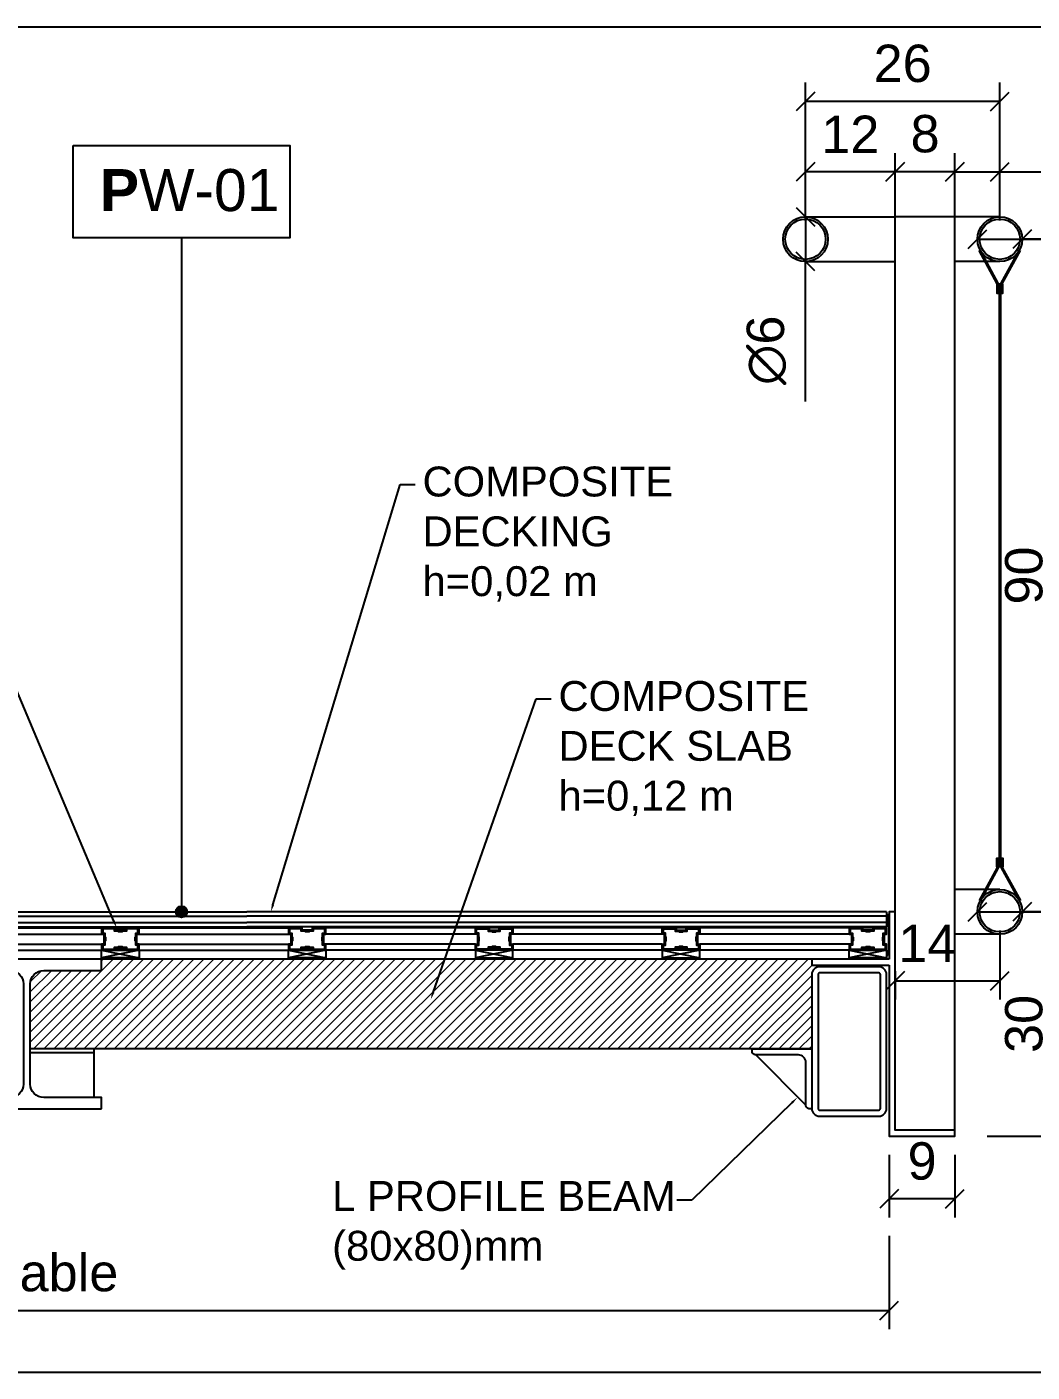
# Model space of a CAD drawing. Header units: metres. Extents: x -325 to 301, y -147 to 149.
# Drawn here: x 293.049 to 294.394, y 130.052 to 131.852 of the extents above; entities that cross this region are included whole.
import ezdxf
from ezdxf import colors
from ezdxf.entities.mleader import LeaderData, LeaderLine
from ezdxf.math import Vec2, Vec3

# ---------------------------------------------------------------- set-up
doc = ezdxf.new("R2010")
doc.units = ezdxf.units.M
doc.linetypes.add('DASHED2', pattern=[0.375, 0.25, -0.125])
doc.layers.get('Defpoints').update_dxf_attribs({"lineweight": 13})
doc.layers.add('-aux', color=50, linetype='Continuous', plot=False)
for name, color, linetype, true_color in [('0-TX-1_25', 7, 'Continuous', 0x3f4f7f), ('0_sombreado', 7, 'Continuous', 0x999999), ('S_FLOOR', 7, 'Continuous', 0x666666)]:
    doc.layers.add(name, color=color, linetype=linetype, true_color=true_color)
doc.layers.add('3-TR Formigó', color=252, linetype='Continuous', lineweight=0)
for name, color, linetype in [('A-KEYPLAN_HATCH', 7, 'Continuous'), ('A-PROYECTION', 8, 'Continuous'), ('A_TEXT_2', 7, 'Continuous'), ('det', 1, 'Continuous'), ('det-aux', 8, 'Continuous'), ('S-Plates', 252, 'Continuous'), ('S-SLAB', 7, 'Continuous'), ('S-STELL BEAMS', 7, 'Continuous')]:
    doc.layers.add(name, color=color, linetype=linetype)
doc.styles.get("Standard").update_dxf_attribs({"font": 'arial.ttf'})
doc.dimstyles.new('ISO-25', dxfattribs={"dimtxt": 0.1, "dimasz": 0.1, "dimexe": 0.1, "dimexo": 0.1, "dimgap": 0.1, "dimtad": 1, "dimdec": 0, "dimlfac": 100, "dimzin": 9, "dimtxsty": 'Standard', "dimblk": 'OBLIQUE', "dimcen": 0.1, "dimadec": 0, "dimazin": 0, "dimtfac": 1, "dimtdec": 0, "dimtmove": 0, "dimatfit": 3, "dimldrblk": 'OBLIQUE', "dimfxl": 1, "dimarcsym": 0})

# ---------------------------------------------------------------- blocks, each defined once
blk = doc.blocks.new('hatch keyplan 2')
at = {"layer": 'A-KEYPLAN_HATCH'}
blk.add_lwpolyline([(0, 0.005477), (0.012875, 0.005477), (0.012875, 0), (0, 0)], close=True, dxfattribs=at)
blk = doc.blocks.new('hatch keyplan')
at = {"layer": 'A-KEYPLAN_HATCH'}
blk.add_blockref('hatch keyplan 2', (1.43058, 0.852147), dxfattribs=at)
blk = doc.blocks.new('PW01')
at = {"layer": 'A-KEYPLAN_HATCH', "xscale": 0.7124947396918078, "yscale": 0.7124947396918078, "zscale": 0.7124947396918078}
blk.add_blockref('hatch keyplan', (-1.019281, -0.60715), dxfattribs=at)
at = {"layer": 'A_TEXT_2', "insert": (-0.000568, 0.002909), "char_height": 0.00178124, "attachment_point": 1}
blk.add_mtext_dynamic_manual_height_columns('\\pi0.0017;{\\fArial|b1|i0|c0|p34;P}W-01', width=0.01037529, gutter_width=0.010687, heights=[0], dxfattribs=at)
blk = doc.blocks.new('L80.80.8')
blk.add_lwpolyline([(0, 0), (0, 0.08), (0.003, 0.08, -0.414214), (0.008, 0.075), (0.008, 0.018, 0.414214), (0.018, 0.008), (0.075, 0.008, -0.414214), (0.08, 0.003), (0.08, 0)], format="xyb", close=True)
blk = doc.blocks.new('_Oblique')
at = {"color": 0, "lineweight": -2}
blk.add_line((-0.5, -0.5), (0.5, 0.5), dxfattribs=at)
blk = doc.blocks.new('*D2686')
at = {"layer": '0-TX-1_25', "color": 0, "lineweight": -2, "transparency": 16777216}
for p, q in [((294.3506, 130.6425), (294.3506, 130.5501)), ((294.2106, 130.5881), (294.2106, 130.5501)), ((294.2106, 130.5751), (294.3506, 130.5751))]:
    blk.add_line(p, q, dxfattribs=at)
at = {"layer": 'Defpoints', "color": 0, "transparency": 16777216}
for p in [(294.3506, 130.6675), (294.2106, 130.6131), (294.3506, 130.5751)]:
    blk.add_point(p, dxfattribs=at)
at = {"layer": '0-TX-1_25', "color": 0, "lineweight": -2, "transparency": 16777216, "xscale": 0.025, "yscale": 0.025, "zscale": 0.025, "rotation": 180}
blk.add_blockref('_Oblique', (294.2106, 130.5751), dxfattribs=at)
at = {"layer": '0-TX-1_25', "color": 0, "lineweight": -2, "transparency": 16777216, "xscale": 0.025, "yscale": 0.025, "zscale": 0.025}
blk.add_blockref('_Oblique', (294.3506, 130.5751), dxfattribs=at)
at = {"layer": '0-TX-1_25', "color": 0, "transparency": 16777216, "insert": (294.2536, 130.6252), "char_height": 0.05, "attachment_point": 5}
blk.add_mtext('14', dxfattribs=at)
blk = doc.blocks.new('*D2690')
at = {"layer": '0-TX-1_25', "color": 0, "lineweight": -2, "transparency": 16777216}
for p, q in [((294.3756, 131.5675), (294.4585, 131.5675)), ((294.4335, 131.5675), (294.4335, 130.6675)), ((294.3756, 130.6675), (294.4585, 130.6675))]:
    blk.add_line(p, q, dxfattribs=at)
at = {"layer": 'Defpoints', "color": 0, "transparency": 16777216}
for p in [(294.3506, 131.5675), (294.3506, 130.6675), (294.4335, 130.6675)]:
    blk.add_point(p, dxfattribs=at)
at = {"layer": '0-TX-1_25', "color": 0, "lineweight": -2, "transparency": 16777216, "xscale": 0.025, "yscale": 0.025, "zscale": 0.025}
for p, rotation in [((294.4335, 131.5675), 90), ((294.4335, 130.6675), 270)]:
    blk.add_blockref('_Oblique', p, dxfattribs=dict(at, rotation=rotation))
at = {"layer": '0-TX-1_25', "color": 0, "transparency": 16777216, "insert": (294.3829, 131.1175), "char_height": 0.05, "attachment_point": 5, "rotation": 90}
blk.add_mtext('90', dxfattribs=at)
blk = doc.blocks.new('*D2691')
at = {"layer": '0-TX-1_25', "color": 0, "lineweight": -2, "transparency": 16777216}
for p, q in [((294.3756, 130.6675), (294.4585, 130.6675)), ((294.4335, 130.6675), (294.4335, 130.3675)), ((294.3335, 130.3675), (294.4585, 130.3675))]:
    blk.add_line(p, q, dxfattribs=at)
at = {"layer": 'Defpoints', "color": 0, "transparency": 16777216}
for p in [(294.3506, 130.6675), (294.2906, 130.3675), (294.4335, 130.3675)]:
    blk.add_point(p, dxfattribs=at)
at = {"layer": '0-TX-1_25', "color": 0, "lineweight": -2, "transparency": 16777216, "xscale": 0.025, "yscale": 0.025, "zscale": 0.025}
for p, rotation in [((294.4335, 130.6675), 90), ((294.4335, 130.3675), 270)]:
    blk.add_blockref('_Oblique', p, dxfattribs=dict(at, rotation=rotation))
at = {"layer": '0-TX-1_25', "color": 0, "transparency": 16777216, "insert": (294.3829, 130.5175), "char_height": 0.05, "attachment_point": 5, "rotation": 90}
blk.add_mtext('30', dxfattribs=at)
blk = doc.blocks.new('*D2692')
at = {"layer": '0-TX-1_25', "color": 0, "lineweight": -2, "transparency": 16777216}
for p, q in [((294.2906, 131.5925), (294.2906, 131.6828)), ((294.3506, 131.5925), (294.3506, 131.6828)), ((294.2906, 131.6578), (294.3506, 131.6578)), ((294.3506, 131.6578), (294.5067, 131.6578))]:
    blk.add_line(p, q, dxfattribs=at)
at = {"layer": 'Defpoints', "color": 0, "transparency": 16777216}
for p in [(294.2906, 131.6578), (294.2906, 131.5675), (294.3506, 131.5675)]:
    blk.add_point(p, dxfattribs=at)
at = {"layer": '0-TX-1_25', "color": 0, "lineweight": -2, "transparency": 16777216, "xscale": 0.025, "yscale": 0.025, "zscale": 0.025, "rotation": 180}
blk.add_blockref('_Oblique', (294.2906, 131.6578), dxfattribs=at)
at = {"layer": '0-TX-1_25', "color": 0, "lineweight": -2, "transparency": 16777216, "xscale": 0.025, "yscale": 0.025, "zscale": 0.025}
blk.add_blockref('_Oblique', (294.3506, 131.6578), dxfattribs=at)
at = {"layer": '0-TX-1_25', "color": 0, "transparency": 16777216, "insert": (294.4652, 131.7084), "char_height": 0.05, "attachment_point": 5}
blk.add_mtext('6', dxfattribs=at)
blk = doc.blocks.new('*D2693')
at = {"layer": '0-TX-1_25', "color": 0, "lineweight": -2, "transparency": 16777216}
for p, q in [((294.2026, 130.3425), (294.2026, 130.2583)), ((294.2906, 130.3425), (294.2906, 130.2583)), ((294.2906, 130.2833), (294.2026, 130.2833))]:
    blk.add_line(p, q, dxfattribs=at)
at = {"layer": 'Defpoints', "color": 0, "transparency": 16777216}
for p in [(294.2026, 130.3675), (294.2906, 130.3675), (294.2026, 130.2833)]:
    blk.add_point(p, dxfattribs=at)
at = {"layer": '0-TX-1_25', "color": 0, "lineweight": -2, "transparency": 16777216, "xscale": 0.025, "yscale": 0.025, "zscale": 0.025, "rotation": 180}
blk.add_blockref('_Oblique', (294.2026, 130.2833), dxfattribs=at)
at = {"layer": '0-TX-1_25', "color": 0, "lineweight": -2, "transparency": 16777216, "xscale": 0.025, "yscale": 0.025, "zscale": 0.025}
blk.add_blockref('_Oblique', (294.2906, 130.2833), dxfattribs=at)
at = {"layer": '0-TX-1_25', "color": 0, "transparency": 16777216, "insert": (294.2466, 130.3338), "char_height": 0.05, "attachment_point": 5}
blk.add_mtext('9', dxfattribs=at)
blk = doc.blocks.new('*D2694')
at = {"layer": '0-TX-1_25', "color": 0, "lineweight": -2, "transparency": 16777216}
for p, q in [((294.2106, 131.5925), (294.2106, 131.6828)), ((294.2906, 131.5925), (294.2906, 131.6828)), ((294.2906, 131.6578), (294.2106, 131.6578))]:
    blk.add_line(p, q, dxfattribs=at)
at = {"layer": 'Defpoints', "color": 0, "transparency": 16777216}
for p in [(294.2106, 131.6578), (294.2106, 131.5675), (294.2906, 131.5675)]:
    blk.add_point(p, dxfattribs=at)
at = {"layer": '0-TX-1_25', "color": 0, "lineweight": -2, "transparency": 16777216, "xscale": 0.025, "yscale": 0.025, "zscale": 0.025, "rotation": 180}
blk.add_blockref('_Oblique', (294.2106, 131.6578), dxfattribs=at)
at = {"layer": '0-TX-1_25', "color": 0, "lineweight": -2, "transparency": 16777216, "xscale": 0.025, "yscale": 0.025, "zscale": 0.025}
blk.add_blockref('_Oblique', (294.2906, 131.6578), dxfattribs=at)
at = {"layer": '0-TX-1_25', "color": 0, "transparency": 16777216, "insert": (294.2506, 131.7084), "char_height": 0.05, "attachment_point": 5}
blk.add_mtext('8', dxfattribs=at)
blk = doc.blocks.new('*D2695')
at = {"layer": '0-TX-1_25', "color": 0, "lineweight": -2, "transparency": 16777216}
for p, q in [((294.0906, 131.5925), (294.0906, 131.6828)), ((294.2106, 131.5925), (294.2106, 131.6828)), ((294.2106, 131.6578), (294.0906, 131.6578))]:
    blk.add_line(p, q, dxfattribs=at)
at = {"layer": 'Defpoints', "color": 0, "transparency": 16777216}
for p in [(294.0906, 131.6578), (294.0906, 131.5675), (294.2106, 131.5675)]:
    blk.add_point(p, dxfattribs=at)
at = {"layer": '0-TX-1_25', "color": 0, "lineweight": -2, "transparency": 16777216, "xscale": 0.025, "yscale": 0.025, "zscale": 0.025, "rotation": 180}
blk.add_blockref('_Oblique', (294.0906, 131.6578), dxfattribs=at)
at = {"layer": '0-TX-1_25', "color": 0, "lineweight": -2, "transparency": 16777216, "xscale": 0.025, "yscale": 0.025, "zscale": 0.025}
blk.add_blockref('_Oblique', (294.2106, 131.6578), dxfattribs=at)
at = {"layer": '0-TX-1_25', "color": 0, "transparency": 16777216, "insert": (294.1506, 131.7079), "char_height": 0.05, "attachment_point": 5}
blk.add_mtext('12', dxfattribs=at)
blk = doc.blocks.new('*D2696')
at = {"layer": '0-TX-1_25', "color": 0, "lineweight": -2, "transparency": 16777216}
for p, q in [((294.0906, 131.652), (294.0906, 131.777)), ((294.3506, 131.652), (294.3506, 131.777)), ((294.3506, 131.752), (294.0906, 131.752))]:
    blk.add_line(p, q, dxfattribs=at)
at = {"layer": 'Defpoints', "color": 0, "transparency": 16777216}
for p in [(294.0906, 131.752), (294.0906, 131.5675), (294.3506, 131.5675)]:
    blk.add_point(p, dxfattribs=at)
at = {"layer": '0-TX-1_25', "color": 0, "lineweight": -2, "transparency": 16777216, "xscale": 0.025, "yscale": 0.025, "zscale": 0.025, "rotation": 180}
blk.add_blockref('_Oblique', (294.0906, 131.752), dxfattribs=at)
at = {"layer": '0-TX-1_25', "color": 0, "lineweight": -2, "transparency": 16777216, "xscale": 0.025, "yscale": 0.025, "zscale": 0.025}
blk.add_blockref('_Oblique', (294.3506, 131.752), dxfattribs=at)
at = {"layer": '0-TX-1_25', "color": 0, "transparency": 16777216, "insert": (294.2206, 131.8025), "char_height": 0.05, "attachment_point": 5}
blk.add_mtext('26', dxfattribs=at)
blk = doc.blocks.new('*D2697')
at = {"layer": '0-TX-1_25', "color": 0, "lineweight": -2, "transparency": 16777216}
for p in [(294.0906, 131.5975), (294.0906, 131.3503)]:
    blk.add_line(p, (294.0906, 131.5375), dxfattribs=at)
at = {"layer": 'Defpoints', "color": 0, "transparency": 16777216}
for p in [(294.0906, 131.5975), (294.0906, 131.5375)]:
    blk.add_point(p, dxfattribs=at)
at = {"layer": '0-TX-1_25', "color": 0, "lineweight": -2, "transparency": 16777216, "xscale": 0.025, "yscale": 0.025, "zscale": 0.025}
for p, rotation in [((294.0906, 131.5975), 270), ((294.0906, 131.5375), 90)]:
    blk.add_blockref('_Oblique', p, dxfattribs=dict(at, rotation=rotation))
at = {"layer": '0-TX-1_25', "color": 0, "transparency": 16777216, "insert": (294.0386, 131.4189), "char_height": 0.05, "attachment_point": 5, "rotation": 90}
blk.add_mtext('∅6', dxfattribs=at)
blk = doc.blocks.new('*D2698')
at = {"layer": '0-TX-1_25', "color": 0, "lineweight": -2, "transparency": 16777216}
for p in [(294.3206, 130.6675), (294.5913, 130.6675)]:
    blk.add_line(p, (294.3806, 130.6675), dxfattribs=at)
at = {"layer": 'Defpoints', "color": 0, "transparency": 16777216}
for p in [(294.3206, 130.6675), (294.3806, 130.6675)]:
    blk.add_point(p, dxfattribs=at)
at = {"layer": '0-TX-1_25', "color": 0, "lineweight": -2, "transparency": 16777216, "xscale": 0.025, "yscale": 0.025, "zscale": 0.025}
blk.add_blockref('_Oblique', (294.3206, 130.6675), dxfattribs=at)
at = {"layer": '0-TX-1_25', "color": 0, "lineweight": -2, "transparency": 16777216, "xscale": 0.025, "yscale": 0.025, "zscale": 0.025, "rotation": 180}
blk.add_blockref('_Oblique', (294.3806, 130.6675), dxfattribs=at)
at = {"layer": '0-TX-1_25', "color": 0, "transparency": 16777216, "insert": (294.5227, 130.7194), "char_height": 0.05, "attachment_point": 5}
blk.add_mtext('∅6', dxfattribs=at)
blk = doc.blocks.new('*D2699')
at = {"layer": '0-TX-1_25', "color": 0, "lineweight": -2, "transparency": 16777216}
for p in [(294.3206, 131.5675), (294.5913, 131.5675)]:
    blk.add_line(p, (294.3806, 131.5675), dxfattribs=at)
at = {"layer": 'Defpoints', "color": 0, "transparency": 16777216}
for p in [(294.3206, 131.5675), (294.3806, 131.5675)]:
    blk.add_point(p, dxfattribs=at)
at = {"layer": '0-TX-1_25', "color": 0, "lineweight": -2, "transparency": 16777216, "xscale": 0.025, "yscale": 0.025, "zscale": 0.025}
blk.add_blockref('_Oblique', (294.3206, 131.5675), dxfattribs=at)
at = {"layer": '0-TX-1_25', "color": 0, "lineweight": -2, "transparency": 16777216, "xscale": 0.025, "yscale": 0.025, "zscale": 0.025, "rotation": 180}
blk.add_blockref('_Oblique', (294.3806, 131.5675), dxfattribs=at)
at = {"layer": '0-TX-1_25', "color": 0, "transparency": 16777216, "insert": (294.5227, 131.6194), "char_height": 0.05, "attachment_point": 5}
blk.add_mtext('∅6', dxfattribs=at)
blk = doc.blocks.new('*D2700')
at = {"layer": '0-TX-1_25', "color": 0, "lineweight": -2, "transparency": 16777216}
for p, q in [((291.8957, 130.234), (291.8957, 130.109)), ((294.2026, 130.234), (294.2026, 130.109)), ((291.8957, 130.134), (294.2026, 130.134))]:
    blk.add_line(p, q, dxfattribs=at)
at = {"layer": 'Defpoints', "color": 0, "transparency": 16777216}
for p in [(291.8957, 130.3675), (294.2026, 130.3675), (294.2026, 130.134)]:
    blk.add_point(p, dxfattribs=at)
at = {"layer": '0-TX-1_25', "color": 0, "lineweight": -2, "transparency": 16777216, "xscale": 0.025, "yscale": 0.025, "zscale": 0.025, "rotation": 180}
blk.add_blockref('_Oblique', (291.8957, 130.134), dxfattribs=at)
at = {"layer": '0-TX-1_25', "color": 0, "lineweight": -2, "transparency": 16777216, "xscale": 0.025, "yscale": 0.025, "zscale": 0.025}
blk.add_blockref('_Oblique', (294.2026, 130.134), dxfattribs=at)
at = {"layer": '0-TX-1_25', "color": 0, "transparency": 16777216, "insert": (293.0491, 130.1844), "char_height": 0.05, "attachment_point": 5}
blk.add_mtext('variable', dxfattribs=at)
blk = doc.blocks.new('POINT')
at = {"layer": '0-TX-1_25'}
h = blk.add_hatch(dxfattribs=at)
h.set_pattern_fill('ANGLE', color=256)
h.set_pattern_definition([(0, (-83.747, -12.726), (0, 6.985), [5.08, -1.905]), (90, (-83.747, -12.726), (-6.985, 4e-16), [5.08, -1.905])])
edge = h.paths.add_edge_path()
edge.add_arc((0, 0), 0.0075, 0, 360)
h = blk.add_hatch(color=256, dxfattribs=at)
h.dxf.hatch_style = 1
edge = h.paths.add_edge_path()
edge.add_arc((0, 0), 0.0075, 0, 360)
blk.add_circle((0, 0), 0.0075, dxfattribs=at)

msp = doc.modelspace()

# ---------------------------------------------------------------- hatches: boundary and pattern name
at = {"layer": '0_sombreado'}
h = msp.add_hatch(color=256, dxfattribs=at)
h.dxf.hatch_style = 1
h.paths.add_polyline_path([(293.1491, 130.646), (293.1491, 130.6376), (293.1521, 130.6376), (293.1521, 130.6243), (293.1491, 130.6243), (293.1491, 130.616), (293.1675, 130.616), (293.1675, 130.619), (293.1808, 130.619), (293.1808, 130.616), (293.1991, 130.616), (293.1991, 130.6243), (293.1961, 130.6243), (293.1961, 130.6376), (293.1991, 130.6376), (293.1991, 130.646), (293.1808, 130.646), (293.1808, 130.643), (293.1675, 130.643), (293.1675, 130.646)])
h.paths.add_polyline_path([(293.1535, 130.6285), (293.1535, 130.6229), (293.1505, 130.6229), (293.1505, 130.6174), (293.1661, 130.6174), (293.1661, 130.6204), (293.1716, 130.6204), (293.1716, 130.6211), (293.1766, 130.6211), (293.1766, 130.6204), (293.1822, 130.6204), (293.1822, 130.6174), (293.1977, 130.6174), (293.1977, 130.6229), (293.1947, 130.6229), (293.1947, 130.6285), (293.194, 130.6285), (293.194, 130.6335), (293.1947, 130.6335), (293.1947, 130.639), (293.1977, 130.639), (293.1977, 130.6446), (293.1822, 130.6446), (293.1822, 130.6416), (293.1766, 130.6416), (293.1766, 130.6409), (293.1716, 130.6409), (293.1716, 130.6416), (293.1661, 130.6416), (293.1661, 130.6446), (293.1505, 130.6446), (293.1505, 130.639), (293.1535, 130.639), (293.1535, 130.6335), (293.1542, 130.6335), (293.1542, 130.6285)], flags=16)
h = msp.add_hatch(color=256, dxfattribs=at)
h.dxf.hatch_style = 1
h.paths.add_polyline_path([(293.3991, 130.646), (293.3991, 130.6376), (293.4021, 130.6376), (293.4021, 130.6243), (293.3991, 130.6243), (293.3991, 130.616), (293.4175, 130.616), (293.4175, 130.619), (293.4308, 130.619), (293.4308, 130.616), (293.4491, 130.616), (293.4491, 130.6243), (293.4461, 130.6243), (293.4461, 130.6376), (293.4491, 130.6376), (293.4491, 130.646), (293.4308, 130.646), (293.4308, 130.643), (293.4175, 130.643), (293.4175, 130.646)])
h.paths.add_polyline_path([(293.4035, 130.6285), (293.4035, 130.6229), (293.4005, 130.6229), (293.4005, 130.6174), (293.4161, 130.6174), (293.4161, 130.6204), (293.4216, 130.6204), (293.4216, 130.6211), (293.4266, 130.6211), (293.4266, 130.6204), (293.4322, 130.6204), (293.4322, 130.6174), (293.4477, 130.6174), (293.4477, 130.6229), (293.4447, 130.6229), (293.4447, 130.6285), (293.444, 130.6285), (293.444, 130.6335), (293.4447, 130.6335), (293.4447, 130.639), (293.4477, 130.639), (293.4477, 130.6446), (293.4322, 130.6446), (293.4322, 130.6416), (293.4266, 130.6416), (293.4266, 130.6409), (293.4216, 130.6409), (293.4216, 130.6416), (293.4161, 130.6416), (293.4161, 130.6446), (293.4005, 130.6446), (293.4005, 130.639), (293.4035, 130.639), (293.4035, 130.6335), (293.4042, 130.6335), (293.4042, 130.6285)], flags=16)
h = msp.add_hatch(color=256, dxfattribs=at)
h.dxf.hatch_style = 1
h.paths.add_polyline_path([(293.6991, 130.646), (293.6991, 130.6376), (293.6961, 130.6376), (293.6961, 130.6243), (293.6991, 130.6243), (293.6991, 130.616), (293.6808, 130.616), (293.6808, 130.619), (293.6675, 130.619), (293.6675, 130.616), (293.6491, 130.616), (293.6491, 130.6243), (293.6521, 130.6243), (293.6521, 130.6376), (293.6491, 130.6376), (293.6491, 130.646), (293.6675, 130.646), (293.6675, 130.643), (293.6808, 130.643), (293.6808, 130.646)])
h.paths.add_polyline_path([(293.6947, 130.6285), (293.6947, 130.6229), (293.6977, 130.6229), (293.6977, 130.6174), (293.6822, 130.6174), (293.6822, 130.6204), (293.6766, 130.6204), (293.6766, 130.6211), (293.6716, 130.6211), (293.6716, 130.6204), (293.6661, 130.6204), (293.6661, 130.6174), (293.6505, 130.6174), (293.6505, 130.6229), (293.6535, 130.6229), (293.6535, 130.6285), (293.6542, 130.6285), (293.6542, 130.6335), (293.6535, 130.6335), (293.6535, 130.639), (293.6505, 130.639), (293.6505, 130.6446), (293.6661, 130.6446), (293.6661, 130.6416), (293.6716, 130.6416), (293.6716, 130.6409), (293.6766, 130.6409), (293.6766, 130.6416), (293.6822, 130.6416), (293.6822, 130.6446), (293.6977, 130.6446), (293.6977, 130.639), (293.6947, 130.639), (293.6947, 130.6335), (293.694, 130.6335), (293.694, 130.6285)], flags=16)
h = msp.add_hatch(color=256, dxfattribs=at)
h.dxf.hatch_style = 1
h.paths.add_polyline_path([(293.9491, 130.646), (293.9491, 130.6376), (293.9461, 130.6376), (293.9461, 130.6243), (293.9491, 130.6243), (293.9491, 130.616), (293.9308, 130.616), (293.9308, 130.619), (293.9175, 130.619), (293.9175, 130.616), (293.8991, 130.616), (293.8991, 130.6243), (293.9021, 130.6243), (293.9021, 130.6376), (293.8991, 130.6376), (293.8991, 130.646), (293.9175, 130.646), (293.9175, 130.643), (293.9308, 130.643), (293.9308, 130.646)])
h.paths.add_polyline_path([(293.9447, 130.6285), (293.9447, 130.6229), (293.9477, 130.6229), (293.9477, 130.6174), (293.9322, 130.6174), (293.9322, 130.6204), (293.9266, 130.6204), (293.9266, 130.6211), (293.9216, 130.6211), (293.9216, 130.6204), (293.9161, 130.6204), (293.9161, 130.6174), (293.9005, 130.6174), (293.9005, 130.6229), (293.9035, 130.6229), (293.9035, 130.6285), (293.9042, 130.6285), (293.9042, 130.6335), (293.9035, 130.6335), (293.9035, 130.639), (293.9005, 130.639), (293.9005, 130.6446), (293.9161, 130.6446), (293.9161, 130.6416), (293.9216, 130.6416), (293.9216, 130.6409), (293.9266, 130.6409), (293.9266, 130.6416), (293.9322, 130.6416), (293.9322, 130.6446), (293.9477, 130.6446), (293.9477, 130.639), (293.9447, 130.639), (293.9447, 130.6335), (293.944, 130.6335), (293.944, 130.6285)], flags=16)
h = msp.add_hatch(color=256, dxfattribs=at)
h.dxf.hatch_style = 1
h.paths.add_polyline_path([(294.1491, 130.646), (294.1491, 130.6376), (294.1521, 130.6376), (294.1521, 130.6243), (294.1491, 130.6243), (294.1491, 130.616), (294.1675, 130.616), (294.1675, 130.619), (294.1808, 130.619), (294.1808, 130.616), (294.1991, 130.616), (294.1991, 130.6243), (294.1961, 130.6243), (294.1961, 130.6376), (294.1991, 130.6376), (294.1991, 130.646), (294.1808, 130.646), (294.1808, 130.643), (294.1675, 130.643), (294.1675, 130.646)])
h.paths.add_polyline_path([(294.1535, 130.6285), (294.1535, 130.6229), (294.1505, 130.6229), (294.1505, 130.6174), (294.1661, 130.6174), (294.1661, 130.6204), (294.1716, 130.6204), (294.1716, 130.6211), (294.1766, 130.6211), (294.1766, 130.6204), (294.1822, 130.6204), (294.1822, 130.6174), (294.1977, 130.6174), (294.1977, 130.6229), (294.1947, 130.6229), (294.1947, 130.6285), (294.194, 130.6285), (294.194, 130.6335), (294.1947, 130.6335), (294.1947, 130.639), (294.1977, 130.639), (294.1977, 130.6446), (294.1822, 130.6446), (294.1822, 130.6416), (294.1766, 130.6416), (294.1766, 130.6409), (294.1716, 130.6409), (294.1716, 130.6416), (294.1661, 130.6416), (294.1661, 130.6446), (294.1505, 130.6446), (294.1505, 130.639), (294.1535, 130.639), (294.1535, 130.6335), (294.1542, 130.6335), (294.1542, 130.6285)], flags=16)
at = {"layer": '3-TR Formigó'}
h = msp.add_hatch(dxfattribs=at)
h.set_pattern_fill('ANSI31', color=256, scale=0.003, style=0)
edge = h.paths.add_edge_path()
edge.add_line((293.0536, 130.571), (293.0536, 130.484))
edge.add_line((293.0536, 130.484), (294.0991, 130.484))
edge.add_line((294.0991, 130.484), (294.0991, 130.604))
edge.add_line((294.0991, 130.604), (293.1491, 130.604))
edge.add_line((293.1491, 130.604), (293.1491, 130.589))
edge.add_line((293.1491, 130.589), (293.0716, 130.589))
edge.add_arc((293.0716, 130.571), 0.018, 90, 180)
at = {"layer": 'det-aux'}
for points in [[(294.3546, 131.5075), (294.3466, 131.5075), (294.3466, 131.4955), (294.3546, 131.4955)], [(294.3546, 130.7275), (294.3466, 130.7275), (294.3466, 130.7395), (294.3546, 130.7395)]]:
    msp.add_hatch(color=256, dxfattribs=at).paths.add_polyline_path(points)

# ---------------------------------------------------------------- linework, layer by layer
at = {"layer": '-aux'}
for points in [[(291.6241, 130.0516), (291.6241, 131.8516), (294.6241, 131.8516), (294.6241, 130.0516)], [(291.6241, 130.0516), (294.6241, 130.0516)]]:
    msp.add_lwpolyline(points, dxfattribs=at)
msp.add_lwpolyline([(294.1941, 130.6475), (294.1941, 130.646), (294.1541, 130.646), (294.1541, 130.6475)], close=True)
at = {"layer": '0-TX-1_25'}
msp.add_lwpolyline([(293.2559, 131.5695), (293.2559, 130.6675)], dxfattribs=at)
at = {"layer": 'A-PROYECTION'}
for points in [[(293.1491, 130.616), (293.1991, 130.616), (293.1991, 130.606), (293.1491, 130.606)], [(293.3991, 130.616), (293.4491, 130.616), (293.4491, 130.606), (293.3991, 130.606)], [(293.6991, 130.616), (293.6491, 130.616), (293.6491, 130.606), (293.6991, 130.606)], [(293.9491, 130.616), (293.8991, 130.616), (293.8991, 130.606), (293.9491, 130.606)], [(294.1491, 130.616), (294.1991, 130.616), (294.1991, 130.606), (294.1491, 130.606)]]:
    msp.add_lwpolyline(points, close=True, dxfattribs=at)
for points in [[(293.1491, 130.616), (293.1991, 130.606)], [(293.1991, 130.616), (293.1491, 130.606)], [(293.3991, 130.616), (293.4491, 130.606)], [(293.4491, 130.616), (293.3991, 130.606)], [(293.6991, 130.616), (293.6491, 130.606)], [(293.6491, 130.616), (293.6991, 130.606)], [(293.9491, 130.616), (293.8991, 130.606)], [(293.8991, 130.616), (293.9491, 130.606)], [(294.1491, 130.616), (294.1991, 130.606)], [(294.1991, 130.616), (294.1491, 130.606)]]:
    msp.add_lwpolyline(points, dxfattribs=at)
at = {"layer": 'det'}
for points in [[(294.2026, 130.596), (294.2026, 130.3675), (294.2906, 130.3675), (294.2906, 130.3755), (294.2106, 130.3755), (294.2106, 130.6675), (294.2026, 130.6675), (294.2026, 130.604)], [(294.2026, 130.604), (294.0991, 130.604), (294.0991, 130.596), (294.0991, 130.596), (294.2026, 130.596)]]:
    msp.add_lwpolyline(points, dxfattribs=at)
for centre, radius in [((294.0906, 131.5675), 0.03), ((294.0906, 131.5675), 0.027), ((294.3506, 131.5675), 0.03), ((294.3506, 131.5675), 0.027), ((294.3506, 130.6675), 0.03), ((294.3506, 130.6675), 0.027)]:
    msp.add_circle(centre, radius, dxfattribs=at)
at = {"layer": 'det-aux'}
for p, q in [((294.0906, 131.5975), (294.2106, 131.5975)), ((294.2106, 130.3755), (294.2106, 131.5975)), ((294.2915, 131.5975), (294.2106, 131.5975)), ((294.2906, 130.3755), (294.2906, 131.5975)), ((294.3506, 131.5975), (294.2915, 131.5975)), ((294.3472, 131.508), (294.3229, 131.5524)), ((294.3485, 131.5087), (294.3243, 131.5531)), ((294.3526, 131.5087), (294.3769, 131.5531)), ((294.3539, 131.508), (294.3782, 131.5524)), ((294.0906, 131.5375), (294.2106, 131.5375)), ((294.3506, 131.5375), (294.2906, 131.5375)), ((294.3498, 131.4955), (294.3498, 130.7395)), ((294.3513, 131.4955), (294.3513, 130.7395)), ((294.3472, 130.727), (294.3229, 130.6826)), ((294.3485, 130.7262), (294.3243, 130.6819)), ((294.3526, 130.7262), (294.3769, 130.6819)), ((294.3539, 130.727), (294.3782, 130.6826)), ((294.3506, 130.6975), (294.2906, 130.6975)), ((294.3506, 130.6375), (294.2906, 130.6375))]:
    msp.add_line(p, q, dxfattribs=at)
for points in [[(294.3546, 131.5075), (294.3466, 131.5075), (294.3466, 131.4955), (294.3546, 131.4955)], [(294.3546, 130.7275), (294.3466, 130.7275), (294.3466, 130.7395), (294.3546, 130.7395)]]:
    msp.add_lwpolyline(points, close=True, dxfattribs=at)
for centre, radius, start, end in [((294.3256, 131.4955), 0.0265, 0, 30), ((294.3756, 131.4955), 0.0265, 150, 180), ((294.3256, 131.4955), 0.025, 0, 30), ((294.3756, 131.4955), 0.025, 150, 180), ((294.3256, 130.7395), 0.025, 330, 360), ((294.3256, 130.7395), 0.0265, 330, 360), ((294.3756, 130.7395), 0.0265, 180, 210), ((294.3756, 130.7395), 0.025, 180, 210)]:
    msp.add_arc(centre, radius, start, end, dxfattribs=at)
at = {"layer": 'S-Plates'}
for points in [[(293.1391, 130.419), (293.1391, 130.484)], [(293.1391, 130.479), (293.0534, 130.479)], [(294.0241, 130.476), (294.0911, 130.409)]]:
    msp.add_lwpolyline(points, dxfattribs=at)
at = {"layer": 'S-SLAB', "linetype": 'DASHED2', "ltscale": 0.01, "const_width": 0.001}
for points in [[(294.2009, 130.665), (294.2009, 130.6088)], [(294.2009, 130.6088), (294.1982, 130.605), (293.3431, 130.605)], [(292.7552, 130.605), (293.3431, 130.605)]]:
    msp.add_lwpolyline(points, dxfattribs=at)
at = {"layer": 'S-SLAB'}
for points in [[(292.4491, 130.646), (293.0931, 130.646)], [(292.6991, 130.646), (293.3991, 130.646)], [(294.1491, 130.646), (293.4491, 130.646)], [(292.9491, 130.6376), (293.1491, 130.6376)], [(293.1991, 130.6376), (293.3991, 130.6376)], [(293.6491, 130.6376), (293.4491, 130.6376)], [(293.8991, 130.6376), (293.6991, 130.6376)], [(294.1491, 130.6376), (293.9491, 130.6376)], [(292.4491, 130.616), (293.0931, 130.616)], [(292.6991, 130.616), (293.3991, 130.616)], [(292.9491, 130.6243), (293.1491, 130.6243)], [(293.1991, 130.6243), (293.3991, 130.6243)], [(293.6491, 130.6243), (293.4491, 130.6243)], [(294.1491, 130.616), (293.4491, 130.616)], [(293.8991, 130.6243), (293.6991, 130.6243)], [(294.1491, 130.6243), (293.9491, 130.6243)], [(293.3431, 130.604), (293.1391, 130.604)], [(294.0991, 130.604), (293.3431, 130.604)], [(293.3431, 130.484), (293.0534, 130.484)], [(294.0991, 130.484), (293.3431, 130.484)]]:
    msp.add_lwpolyline(points, dxfattribs=at)
at = {"layer": 'S-STELL BEAMS'}
for points in [[(293.1491, 130.646), (293.1491, 130.6376), (293.1521, 130.6376), (293.1521, 130.6243), (293.1491, 130.6243), (293.1491, 130.616), (293.1675, 130.616), (293.1675, 130.619), (293.1808, 130.619), (293.1808, 130.616), (293.1991, 130.616), (293.1991, 130.6243), (293.1961, 130.6243), (293.1961, 130.6376), (293.1991, 130.6376), (293.1991, 130.646), (293.1808, 130.646), (293.1808, 130.643), (293.1675, 130.643), (293.1675, 130.646)], [(293.1535, 130.6285), (293.1535, 130.6229), (293.1505, 130.6229), (293.1505, 130.6174), (293.1661, 130.6174), (293.1661, 130.6204), (293.1716, 130.6204), (293.1716, 130.6211), (293.1766, 130.6211), (293.1766, 130.6204), (293.1822, 130.6204), (293.1822, 130.6174), (293.1977, 130.6174), (293.1977, 130.6229), (293.1947, 130.6229), (293.1947, 130.6285), (293.194, 130.6285), (293.194, 130.6335), (293.1947, 130.6335), (293.1947, 130.639), (293.1977, 130.639), (293.1977, 130.6446), (293.1822, 130.6446), (293.1822, 130.6416), (293.1766, 130.6416), (293.1766, 130.6409), (293.1716, 130.6409), (293.1716, 130.6416), (293.1661, 130.6416), (293.1661, 130.6446), (293.1505, 130.6446), (293.1505, 130.639), (293.1535, 130.639), (293.1535, 130.6335), (293.1542, 130.6335), (293.1542, 130.6285)], [(293.3991, 130.646), (293.3991, 130.6376), (293.4021, 130.6376), (293.4021, 130.6243), (293.3991, 130.6243), (293.3991, 130.616), (293.4175, 130.616), (293.4175, 130.619), (293.4308, 130.619), (293.4308, 130.616), (293.4491, 130.616), (293.4491, 130.6243), (293.4461, 130.6243), (293.4461, 130.6376), (293.4491, 130.6376), (293.4491, 130.646), (293.4308, 130.646), (293.4308, 130.643), (293.4175, 130.643), (293.4175, 130.646)], [(293.4035, 130.6285), (293.4035, 130.6229), (293.4005, 130.6229), (293.4005, 130.6174), (293.4161, 130.6174), (293.4161, 130.6204), (293.4216, 130.6204), (293.4216, 130.6211), (293.4266, 130.6211), (293.4266, 130.6204), (293.4322, 130.6204), (293.4322, 130.6174), (293.4477, 130.6174), (293.4477, 130.6229), (293.4447, 130.6229), (293.4447, 130.6285), (293.444, 130.6285), (293.444, 130.6335), (293.4447, 130.6335), (293.4447, 130.639), (293.4477, 130.639), (293.4477, 130.6446), (293.4322, 130.6446), (293.4322, 130.6416), (293.4266, 130.6416), (293.4266, 130.6409), (293.4216, 130.6409), (293.4216, 130.6416), (293.4161, 130.6416), (293.4161, 130.6446), (293.4005, 130.6446), (293.4005, 130.639), (293.4035, 130.639), (293.4035, 130.6335), (293.4042, 130.6335), (293.4042, 130.6285)], [(293.6991, 130.646), (293.6991, 130.6376), (293.6961, 130.6376), (293.6961, 130.6243), (293.6991, 130.6243), (293.6991, 130.616), (293.6808, 130.616), (293.6808, 130.619), (293.6675, 130.619), (293.6675, 130.616), (293.6491, 130.616), (293.6491, 130.6243), (293.6521, 130.6243), (293.6521, 130.6376), (293.6491, 130.6376), (293.6491, 130.646), (293.6675, 130.646), (293.6675, 130.643), (293.6808, 130.643), (293.6808, 130.646)], [(293.6947, 130.6285), (293.6947, 130.6229), (293.6977, 130.6229), (293.6977, 130.6174), (293.6822, 130.6174), (293.6822, 130.6204), (293.6766, 130.6204), (293.6766, 130.6211), (293.6716, 130.6211), (293.6716, 130.6204), (293.6661, 130.6204), (293.6661, 130.6174), (293.6505, 130.6174), (293.6505, 130.6229), (293.6535, 130.6229), (293.6535, 130.6285), (293.6542, 130.6285), (293.6542, 130.6335), (293.6535, 130.6335), (293.6535, 130.639), (293.6505, 130.639), (293.6505, 130.6446), (293.6661, 130.6446), (293.6661, 130.6416), (293.6716, 130.6416), (293.6716, 130.6409), (293.6766, 130.6409), (293.6766, 130.6416), (293.6822, 130.6416), (293.6822, 130.6446), (293.6977, 130.6446), (293.6977, 130.639), (293.6947, 130.639), (293.6947, 130.6335), (293.694, 130.6335), (293.694, 130.6285)], [(293.9491, 130.646), (293.9491, 130.6376), (293.9461, 130.6376), (293.9461, 130.6243), (293.9491, 130.6243), (293.9491, 130.616), (293.9308, 130.616), (293.9308, 130.619), (293.9175, 130.619), (293.9175, 130.616), (293.8991, 130.616), (293.8991, 130.6243), (293.9021, 130.6243), (293.9021, 130.6376), (293.8991, 130.6376), (293.8991, 130.646), (293.9175, 130.646), (293.9175, 130.643), (293.9308, 130.643), (293.9308, 130.646)], [(293.9447, 130.6285), (293.9447, 130.6229), (293.9477, 130.6229), (293.9477, 130.6174), (293.9322, 130.6174), (293.9322, 130.6204), (293.9266, 130.6204), (293.9266, 130.6211), (293.9216, 130.6211), (293.9216, 130.6204), (293.9161, 130.6204), (293.9161, 130.6174), (293.9005, 130.6174), (293.9005, 130.6229), (293.9035, 130.6229), (293.9035, 130.6285), (293.9042, 130.6285), (293.9042, 130.6335), (293.9035, 130.6335), (293.9035, 130.639), (293.9005, 130.639), (293.9005, 130.6446), (293.9161, 130.6446), (293.9161, 130.6416), (293.9216, 130.6416), (293.9216, 130.6409), (293.9266, 130.6409), (293.9266, 130.6416), (293.9322, 130.6416), (293.9322, 130.6446), (293.9477, 130.6446), (293.9477, 130.639), (293.9447, 130.639), (293.9447, 130.6335), (293.944, 130.6335), (293.944, 130.6285)], [(294.1491, 130.646), (294.1491, 130.6376), (294.1521, 130.6376), (294.1521, 130.6243), (294.1491, 130.6243), (294.1491, 130.616), (294.1675, 130.616), (294.1675, 130.619), (294.1808, 130.619), (294.1808, 130.616), (294.1991, 130.616), (294.1991, 130.6243), (294.1961, 130.6243), (294.1961, 130.6376), (294.1991, 130.6376), (294.1991, 130.646), (294.1808, 130.646), (294.1808, 130.643), (294.1675, 130.643), (294.1675, 130.646)], [(294.1535, 130.6285), (294.1535, 130.6229), (294.1505, 130.6229), (294.1505, 130.6174), (294.1661, 130.6174), (294.1661, 130.6204), (294.1716, 130.6204), (294.1716, 130.6211), (294.1766, 130.6211), (294.1766, 130.6204), (294.1822, 130.6204), (294.1822, 130.6174), (294.1977, 130.6174), (294.1977, 130.6229), (294.1947, 130.6229), (294.1947, 130.6285), (294.194, 130.6285), (294.194, 130.6335), (294.1947, 130.6335), (294.1947, 130.639), (294.1977, 130.639), (294.1977, 130.6446), (294.1822, 130.6446), (294.1822, 130.6416), (294.1766, 130.6416), (294.1766, 130.6409), (294.1716, 130.6409), (294.1716, 130.6416), (294.1661, 130.6416), (294.1661, 130.6446), (294.1505, 130.6446), (294.1505, 130.639), (294.1535, 130.639), (294.1535, 130.6335), (294.1542, 130.6335), (294.1542, 130.6285)]]:
    msp.add_lwpolyline(points, close=True, dxfattribs=at)
for points in [[(293.1491, 130.404), (293.1491, 130.419), (293.0716, 130.419, -0.414214), (293.0536, 130.437), (293.0536, 130.571, -0.414214), (293.0716, 130.589), (293.1491, 130.589), (293.1491, 130.604), (292.9491, 130.604), (292.9491, 130.589), (293.0266, 130.589, -0.414214), (293.0446, 130.571), (293.0446, 130.437, -0.414214), (293.0266, 130.419), (292.9491, 130.419), (292.9491, 130.404)], [(294.0991, 130.494), (294.0991, 130.4043, 0.414214), (294.1094, 130.394), (294.1888, 130.394, 0.414214), (294.1991, 130.4043), (294.1991, 130.494), (294.1991, 130.5837, 0.414214), (294.1888, 130.594), (294.1094, 130.594, 0.414214), (294.0991, 130.5837)], [(294.1074, 130.494), (294.1074, 130.4043, 0.414214), (294.1094, 130.4023), (294.1888, 130.4023, 0.414214), (294.1908, 130.4043), (294.1908, 130.494), (294.1908, 130.5837, 0.414214), (294.1888, 130.5857), (294.1094, 130.5857, 0.414214), (294.1074, 130.5837)]]:
    msp.add_lwpolyline(points, format="xyb", close=True, dxfattribs=at)
at = {"layer": 'S_FLOOR'}
for points in [[(291.8991, 130.6675), (292.7552, 130.6675), (293.3431, 130.6675)], [(294.1991, 130.6675), (293.3431, 130.6675)], [(294.1991, 130.6675), (294.1991, 130.6475)], [(291.8991, 130.6616), (292.7552, 130.6616), (293.3431, 130.6616)], [(291.8991, 130.653), (292.7552, 130.653), (293.3431, 130.653)], [(291.8991, 130.6475), (292.7552, 130.6475), (293.3431, 130.6475)], [(294.1991, 130.6616), (293.3431, 130.6616)], [(294.1991, 130.653), (293.3431, 130.653)], [(294.1991, 130.6475), (293.3431, 130.6475)]]:
    msp.add_lwpolyline(points, dxfattribs=at)

# ---------------------------------------------------------------- block references
at = {"layer": '0-TX-1_25', "xscale": 31.57918051409473, "yscale": 31.57918051409473, "zscale": 31.57918051409473}
msp.add_blockref('PW01', (293.111, 131.5695), dxfattribs=at)
at = {"layer": '0-TX-1_25'}
msp.add_blockref('POINT', (293.2559, 130.6675), dxfattribs=at)
at = {"layer": 'S-STELL BEAMS', "rotation": 180}
msp.add_blockref('L80.80.8', (294.0991, 130.484), dxfattribs=at)

# ---------------------------------------------------------------- dimensions: what is measured, and where the dimension line sits
at = {"layer": '0-TX-1_25'}
for base, p1, p2, picture, middle in [((294.0906, 131.752), (294.3506, 131.5675), (294.0906, 131.5675), '*D2696', (294.2206, 131.752)), ((294.0906, 131.6578), (294.2106, 131.5675), (294.0906, 131.5675), '*D2695', (294.1506, 131.6578)), ((294.2106, 131.6578), (294.2906, 131.5675), (294.2106, 131.5675), '*D2694', (294.2506, 131.6578)), ((294.3506, 130.5751), (294.2106, 130.6131), (294.3506, 130.6675), '*D2686', (294.2536, 130.5751))]:
    dim = msp.add_linear_dim(base=base, p1=p1, p2=p2, dimstyle='ISO-25', override={"dimtxt": 0.05, "dimasz": 0.025, "dimexe": 0.025, "dimexo": 0.025, "dimgap": 0.025, "dimblk1": 'Oblique', "dimblk2": 'Oblique', "dimsah": 1, "dimfxl": 0.1, "dimfxlon": 1, "dimarcsym": 1}, dxfattribs=at)
    dim.commit()
    dim.dimension.update_dxf_attribs({"geometry": picture, "text_midpoint": middle, "dimtype": 160})
for base, p1, p2, picture, middle in [((294.2906, 131.6578), (294.3506, 131.5675), (294.2906, 131.5675), '*D2692', (294.4652, 131.6578)), ((294.2026, 130.2833), (294.2906, 130.3675), (294.2026, 130.3675), '*D2693', (294.2466, 130.2833))]:
    dim = msp.add_linear_dim(base=base, p1=p1, p2=p2, angle=180, dimstyle='ISO-25', override={"dimtxt": 0.05, "dimasz": 0.025, "dimexe": 0.025, "dimexo": 0.025, "dimgap": 0.025, "dimblk1": 'Oblique', "dimblk2": 'Oblique', "dimsah": 1, "dimfxl": 0.1, "dimfxlon": 1, "dimarcsym": 1}, dxfattribs=at)
    dim.commit()
    dim.dimension.update_dxf_attribs({"geometry": picture, "text_midpoint": middle, "dimtype": 160})
for p1, p2, picture, middle in [((294.3206, 131.5675), (294.3806, 131.5675), '*D2699', (294.5227, 131.5675)), ((294.3206, 130.6675), (294.3806, 130.6675), '*D2698', (294.5227, 130.6675))]:
    dim = msp.add_diameter_dim_2p(p1=p1, p2=p2, dimstyle='ISO-25', override={"dimtxt": 0.05, "dimasz": 0.025, "dimexe": 0.025, "dimexo": 0.025, "dimgap": 0.025, "dimblk1": 'Oblique', "dimblk2": 'Oblique', "dimsah": 1, "dimfxl": 0.1, "dimfxlon": 1, "dimarcsym": 1}, dxfattribs=at)
    dim.commit()
    dim.dimension.update_dxf_attribs({"geometry": picture, "text_midpoint": middle, "dimtype": 163})
dim = msp.add_diameter_dim_2p(p1=(294.0906, 131.5975), p2=(294.0906, 131.5375), dimstyle='ISO-25', override={"dimtxt": 0.05, "dimasz": 0.025, "dimexe": 0.025, "dimexo": 0.025, "dimgap": 0.025, "dimblk1": 'Oblique', "dimblk2": 'Oblique', "dimsah": 1, "dimfxl": 0.1, "dimfxlon": 1, "dimarcsym": 1}, dxfattribs=at)
dim.commit()
dim.dimension.update_dxf_attribs({"geometry": '*D2697', "text_midpoint": (294.0386, 131.4189)})
for base, p1, p2, picture, middle in [((294.4335, 130.6675), (294.3506, 131.5675), (294.3506, 130.6675), '*D2690', (294.3829, 131.1175)), ((294.4335, 130.3675), (294.3506, 130.6675), (294.2906, 130.3675), '*D2691', (294.3829, 130.5175))]:
    dim = msp.add_linear_dim(base=base, p1=p1, p2=p2, angle=90, dimstyle='ISO-25', override={"dimtxt": 0.05, "dimasz": 0.025, "dimexe": 0.025, "dimexo": 0.025, "dimgap": 0.025, "dimblk1": 'Oblique', "dimblk2": 'Oblique', "dimsah": 1, "dimfxl": 0.1, "dimfxlon": 1, "dimarcsym": 1}, dxfattribs=at)
    dim.commit()
    dim.dimension.update_dxf_attribs({"geometry": picture, "text_midpoint": middle})
dim = msp.add_linear_dim(base=(294.2026, 130.134), p1=(291.8957, 130.3675), p2=(294.2026, 130.3675), text='variable', dimstyle='ISO-25', override={"dimtxt": 0.05, "dimasz": 0.025, "dimexe": 0.025, "dimexo": 0.025, "dimgap": 0.025, "dimblk1": 'Oblique', "dimblk2": 'Oblique', "dimsah": 1, "dimfxl": 0.1, "dimfxlon": 1, "dimarcsym": 1}, dxfattribs=at)
dim.commit()
dim.dimension.update_dxf_attribs({"geometry": '*D2700', "text_midpoint": (293.0491, 130.1844)})

# ---------------------------------------------------------------- leaders
ml = msp.add_multileader_mtext('Standard', dxfattribs=at)
ml.set_content('STEEL BATTEN h=0,03 m', color=256)
ml.set_leader_properties()
ml.build(insert=Vec2(0, 0))
ml.multileader.update_dxf_attribs({"dogleg_length": 0.02, "arrow_head_size": 0.01})
ctx = ml.context
ctx.base_point, ctx.char_height, ctx.arrow_head_size, ctx.landing_gap_size, ctx.plane_origin = Vec3(292.4718, 131.2431), 0.04, 0.01, 0.01, Vec3(293.5858, 130.0091)
notes = []
notes.append((ctx, [(0, (1, 1, 0), (292.9177, 131.2431), (-1, 0), 0.02, [(1, [(293.1692, 130.646)], 0, [])])]))
ctx.mtext.insert, ctx.mtext.width, ctx.mtext.defined_height, ctx.mtext.flow_direction = Vec3(292.4818, 131.267), 0.415894, 0.2837, 5
ml = msp.add_multileader_mtext('Standard', dxfattribs=at)
ml.set_content('COMPOSITE DECKING h=0,02 m', color=256)
ml.set_leader_properties()
ml.build(insert=Vec2(0, 0))
ml.multileader.update_dxf_attribs({"dogleg_length": 0.02, "arrow_head_size": 0.01})
ctx = ml.context
ctx.base_point, ctx.char_height, ctx.arrow_head_size, ctx.landing_gap_size, ctx.plane_origin = Vec3(293.5683, 131.2394), 0.04, 0.01, 0.01, Vec3(293.0076, 130.4057)
notes.append((ctx, [(0, (1, 1, 0), (293.5483, 131.2394), (1, 0), 0.02, [(1, [(293.3754, 130.6675)], 0, [])])]))
ctx.mtext.insert, ctx.mtext.width, ctx.mtext.flow_direction = Vec3(293.5783, 131.2633), 0.407814, 5
ml = msp.add_multileader_mtext('Standard', dxfattribs=at)
ml.set_content('COMPOSITE DECK SLAB\\Ph=0,12 m', color=256)
ml.set_leader_properties()
ml.build(insert=Vec2(0, 0))
ml.multileader.update_dxf_attribs({"dogleg_length": 0.02, "arrow_head_size": 0.01})
ctx = ml.context
ctx.base_point, ctx.char_height, ctx.arrow_head_size, ctx.landing_gap_size, ctx.plane_origin = Vec3(293.7502, 130.9523), 0.04, 0.01, 0.01, Vec3(293.1727, 129.9133)
notes.append((ctx, [(0, (1, 1, 0), (293.7302, 130.9523), (1, 0), 0.02, [(1, [(293.5893, 130.5502)], 0, [])])]))
ctx.mtext.insert, ctx.mtext.width, ctx.mtext.flow_direction = Vec3(293.7602, 130.9763), 0.423274, 5
ml = msp.add_multileader_mtext('Standard', dxfattribs=at)
ml.set_content('L PROFILE BEAM (80x80)mm', color=256)
ml.set_leader_properties()
ml.build(insert=Vec2(0, 0))
ml.multileader.update_dxf_attribs({"dogleg_length": 0.02, "arrow_head_size": 0.01})
ctx = ml.context
ctx.base_point, ctx.char_height, ctx.arrow_head_size, ctx.landing_gap_size, ctx.plane_origin = Vec3(293.4474, 130.2815), 0.04, 0.01, 0.01, Vec3(293.7894, 129.5979)
notes.append((ctx, [(1, (1, 1, 0), (293.9386, 130.2815), (-1, 0), 0.02, [(1, [(294.0796, 130.4189)], 0, [])])]))
ctx.mtext.insert, ctx.mtext.width, ctx.mtext.flow_direction = Vec3(293.4574, 130.3073), 0.547326, 5
for ctx, leaders in notes:
    for number, flags, end, landing, length, lines in leaders:
        leader = LeaderData()
        leader.index, (leader.has_last_leader_line, leader.has_dogleg_vector, leader.attachment_direction) = number, flags
        leader.last_leader_point, leader.dogleg_vector, leader.dogleg_length = Vec3(end), Vec3(landing), length
        for number, points, colour, breaks in lines:
            line = LeaderLine()
            line.index, line.vertices, line.color, line.breaks = number, Vec3.list(points), colors.encode_raw_color(colour), breaks
            leader.lines.append(line)
        ctx.leaders.append(leader)

doc.saveas('drawing.dxf')
